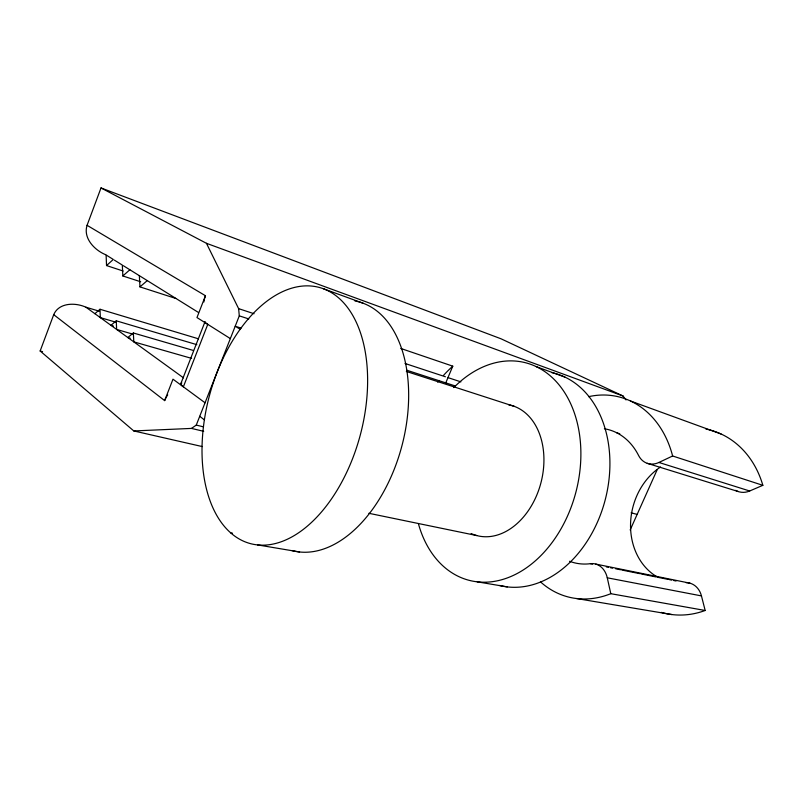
<?xml version="1.0" encoding="UTF-8"?>
<svg xmlns="http://www.w3.org/2000/svg" width="803" height="803" viewBox="0 0 803 803"><rect width="100%" height="100%" fill="white"/><g stroke="black" fill="none" stroke-linecap="round" stroke-linejoin="round"><path stroke-width="1.2" d="M626.039 399.944L623.028 395.989L501.032 338.796L101.007 187.942L87.065 225.312C82.97 238.23 94.563 250.175 105.715 254.732M202.306 446.578L133.81 430.95L40.15 350.991L53.711 314.666C58.91 302.43 75.492 302.42 85.951 307.218L99.14 311.162M53.711 314.666L164.645 400.607L172.986 379.187L205.046 402.785M87.065 225.312L205.468 295.735L196.976 317.556L230.341 338.595M180.906 383.483L205.046 321.632A23.96 2.78 21.5 0 0 207.776 324.372L183.365 386.825A23.789 4.025 21 0 1 181.819 382.961M133.81 430.95L191.485 428.411L196.263 425.098L239.294 315.86L238.621 308.643L206.451 243.309L101.007 187.942M445.765 382.88L452.782 366.158L400.737 348.452M630.164 529.99L657.215 469.635M106.538 265.562L113.293 259.449L106.116 254.983L106.538 265.562L123.17 271.033M140.686 281.783L122.829 275.961L129.865 269.768M94.884 313.692L100.004 309.255L198.421 338.796M175.716 298.425L139.953 286.882L147.28 280.608M196.845 344.668L116.264 320.819L110.944 325.315L113.353 326.018M193.413 350.479L133.358 332.984L127.818 337.531L130.227 338.224M604.388 428.772A68.727 53.781 -75.8 0 1 638.596 455.512A21.38 17.325 -70.4 0 0 658.922 462.458L672.623 455.984L762.85 485.323L749.671 490.994A19.503 16.933 -69.2 0 1 735.638 490.342M257.572 544.906L299.559 551.972M477.163 581.824L507.355 586.893M576.594 598.536L671.88 614.556M230.742 532.891L232.519 533.192M540.499 581.874A103.206 80.852 -75.8 0 0 610.792 593.688L705.175 610.481L701.451 595.906A19.342 16.341 -84.8 0 0 686.043 582.677M569.568 561.277A68.727 53.781 -75.8 0 0 590.436 563.686A21.159 16.692 -82.2 0 1 607.269 577.799L701.451 595.906M690.018 583.189L595.806 564.087M590.436 563.686L592.574 564.128M606.325 566.898L608.413 567.319M610.491 567.741L612.548 568.163M615.65 568.785L620.548 569.779M621.773 570.03L627.826 571.244M629.02 571.495L639.73 573.653M640.894 573.894L655.941 576.935M657.085 577.166L668.337 579.435M669.441 579.656L671.659 580.107M673.868 580.559L676.066 581.001M368.888 513.298L476.821 535.571M191.485 428.411L203.681 431.321M196.263 425.098L203.49 426.845M631.098 512.826L637.16 514.392M40.15 350.991L42.579 351.634M191.586 358.369L133.8 341.857L133.358 332.984M133.459 334.319L116.636 329.431L116.264 320.819M115.943 322.224L100.305 317.607L100.004 309.255M647.208 463.311L738.298 491.566M658.922 462.458L749.671 490.994M241.131 328.116L235.209 326.239L240.117 329.24M239.294 315.86L248.769 318.932M406.579 370.163L455.261 385.962M406.328 371.448L514.472 406.438M616.684 432.757L619.786 433.781M238.621 308.643L254.069 313.732M405.013 363.468L445.424 376.778M447.803 377.561L460.872 381.867M323.479 288.779A132.625 77.941 -74.9 0 1 328.859 502.628A132.625 77.941 -74.9 0 1 202.065 455.1A132.625 77.941 -74.9 0 1 323.479 288.779L363.207 303.263M536.364 366.7L564.991 377.129M630.676 401.068L721.104 434.011M206.451 243.309L623.028 395.989M114.297 260.082L122.327 265.07L122.829 275.961M123.271 265.663L198.361 312.417M85.951 307.218L183.516 377.852M199.726 416.305L204.374 419.839M607.269 577.799L610.792 593.688M139.351 275.68L139.953 286.882M437.695 382.148A135.004 97.615 -75.4 0 1 439.09 380.441M443.447 375.453A135.004 97.615 -75.4 0 1 452.782 366.158M588.589 396.672A103.206 80.852 -75.8 0 1 672.623 455.984M705.927 429.073A94.393 79.487 -76.4 0 1 762.85 485.323M705.175 610.481A94.393 79.487 -76.4 0 1 661.351 612.398M656.493 576.514A62.875 52.898 -76.4 0 1 630.586 522.934A62.875 52.898 -76.4 0 1 660.538 466.995M164.645 400.607A23.167 19.463 -48.9 0 1 167.707 394.915M203.892 301.998A23.267 20.065 -59.4 0 1 205.468 295.735M354.986 300.984A128.761 78.985 -75 0 1 402.444 443.788A128.761 78.985 -75 0 1 291.86 550.527M453.765 387.598A112.38 81.173 -75.4 0 1 571.535 405.645A112.38 81.173 -75.4 0 1 530.371 564.941A112.38 81.173 -75.4 0 1 418.504 524.088M551.641 372.582A109.599 81.193 -75.5 0 1 605.723 497.8A109.599 81.193 -75.5 0 1 499.436 585.437M508.59 404.782A67.332 48.561 -75.4 0 1 540.268 485.233A67.332 48.561 -75.4 0 1 471.15 533.533"/></g></svg>
